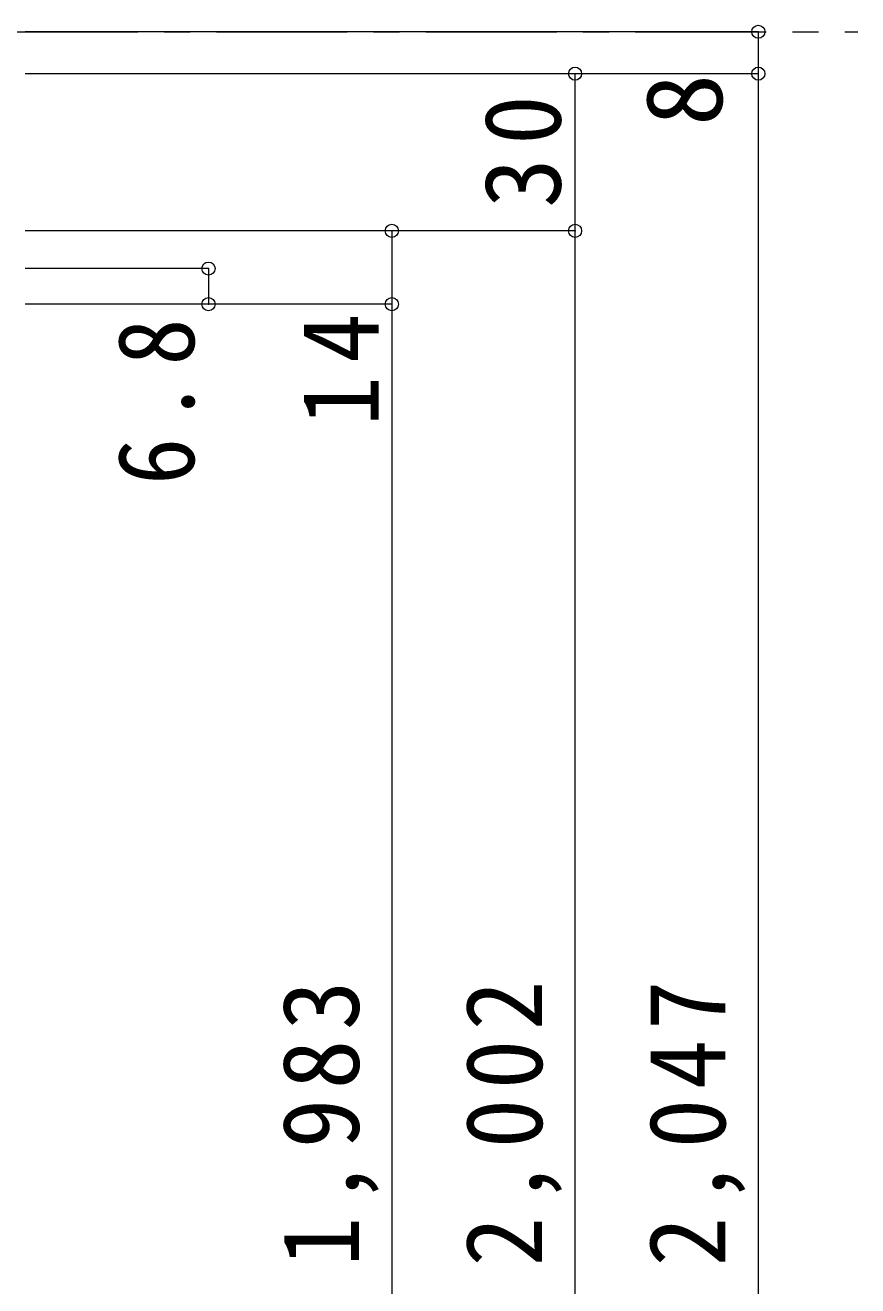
# Model space of a CAD drawing. Units: millimetres at full size, sheet at 1:5; details may follow other scales. Extents: x -957 to 993, y -689 to 708.
# Drawn here: x -288.6 to -129.5, y -221.3 to 19.3 of the extents above; entities that cross this region are included whole.
import ezdxf
from ezdxf.enums import TextEntityAlignment as Align

# ---------------------------------------------------------------- set-up
doc = ezdxf.new("R2010")
doc.units = ezdxf.units.MM
doc.header["$LTSCALE"] = 5
doc.header["$PDMODE"] = 32
doc.header["$PDSIZE"] = 2.5
doc.linetypes.add('CHAIN1', pattern=[8, 5, -1, 1, -1])
doc.layers.add('0-B_寸法', color=7, linetype='Continuous', lineweight=9)
doc.styles.add('ＭＳ ゴシック', font='')
doc.styles.get('ＭＳ ゴシック').set_extended_font_data('MS Gothic')

msp = doc.modelspace()

# ---------------------------------------------------------------- linework, layer by layer
at = {"layer": '0-B_寸法', "linetype": 'CHAIN1'}
msp.add_line((-532.041, 18.058), (-129.541, 18.058), dxfattribs=at)
at = {"layer": '0-B_寸法'}
for p, q in [((-148.541, 18.058), (-288.541, 18.058)), ((-148.541, 18.058), (-148.541, 10.058)), ((-148.541, 10.058), (-288.541, 10.058)), ((-183.541, -424.942), (-183.541, 10.058)), ((-148.541, 10.058), (-148.541, -439.942)), ((-183.541, -19.942), (-288.541, -19.942)), ((-218.541, -19.942), (-218.541, -419.942)), ((-253.541, -27.142), (-288.541, -27.142)), ((-253.541, -27.142), (-253.541, -33.942)), ((-218.541, -33.942), (-288.541, -33.942))]:
    msp.add_line(p, q, dxfattribs=at)
for p in [(-148.541, 18.058), (-183.541, 10.058), (-148.541, 10.058), (-218.541, -19.942), (-183.541, -19.942), (-253.541, -27.142), (-253.541, -33.942), (-218.541, -33.942)]:
    msp.add_point(p, dxfattribs=at)

# ---------------------------------------------------------------- texts
at = {"layer": '0-B_寸法', "style": 'ＭＳ ゴシック'}
msp.add_text('8', height=14.66, rotation=90, dxfattribs=at).set_placement((-151.041, 0.058), align=Align.BOTTOM_LEFT)
at = {"layer": '0-B_寸法', "char_height": 14.66, "attachment_point": 7, "rotation": 90, "style": 'ＭＳ ゴシック'}
for s, insert in [('\\T1.27;\\W0.95;30', (-186.041, -15.567)), ('\\T1.27;\\W0.9;6.8', (-256.041, -68.442)), ('\\T1.27;\\W0.95;14', (-221.041, -57.192))]:
    msp.add_mtext(s, dxfattribs=dict(at, insert=insert))
at = {"layer": '0-B_寸法', "color": 2, "char_height": 14.66, "attachment_point": 7, "rotation": 90, "style": 'ＭＳ ゴシック'}
for s, insert in [('\\T1.19;\\W0.95;ＤＨ＝1,983', (-221.041, -285.451)), ('\\T1.19;\\W0.95;枠内＝2,002', (-186.041, -285.451)), ('\\T1.19;\\W0.95;枠外＝2,047', (-151.041, -285.451))]:
    msp.add_mtext(s, dxfattribs=dict(at, insert=insert))

doc.saveas('drawing.dxf')
